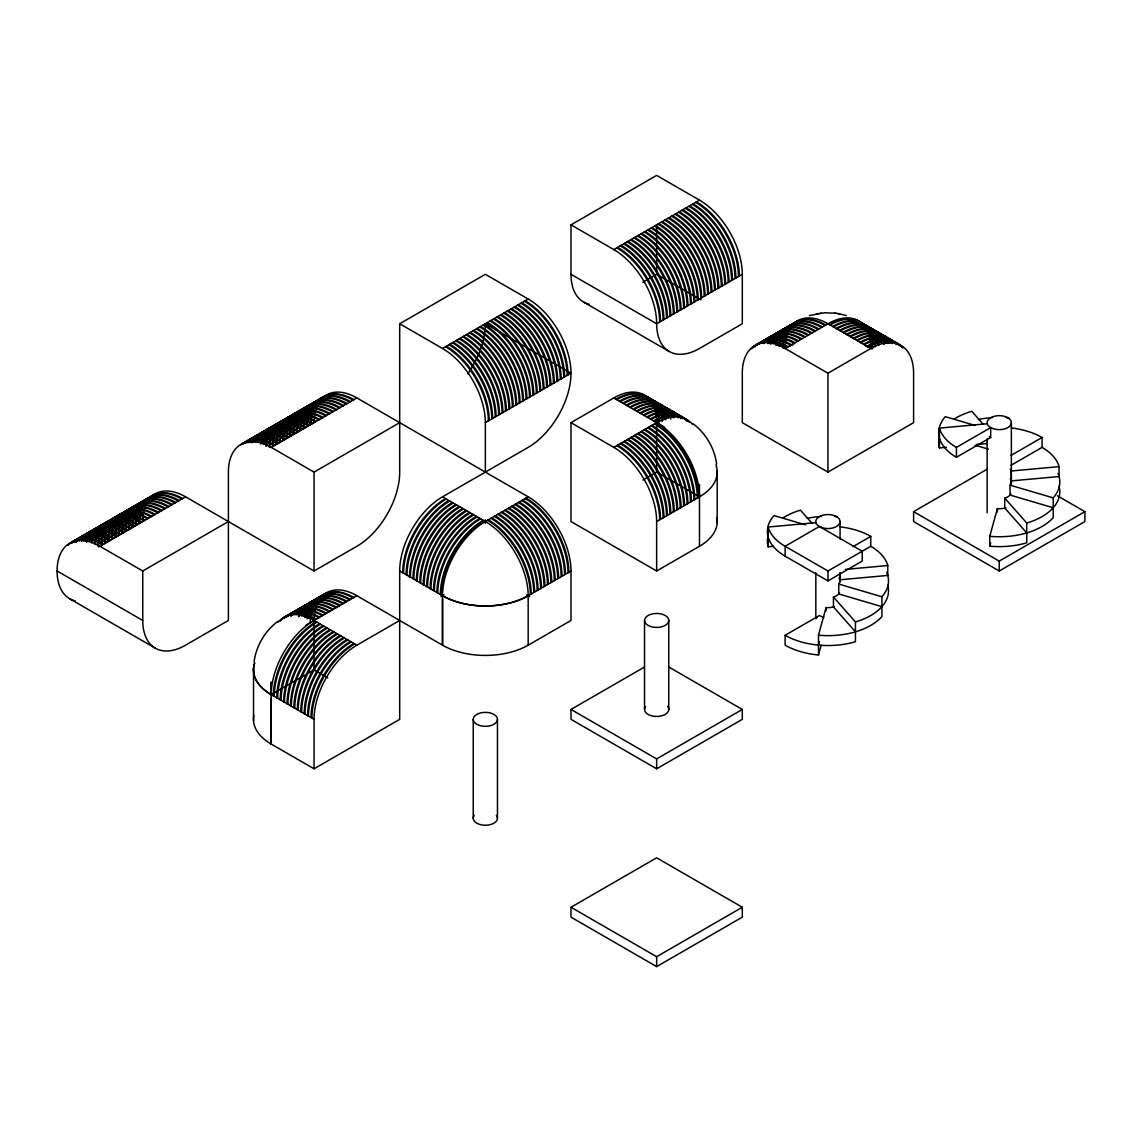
<?xml version="1.0" encoding="UTF-8"?>
<svg xmlns="http://www.w3.org/2000/svg" width="1142" height="1142" viewBox="0 0 1142 1142"><rect width="100%" height="100%" fill="white"/><g stroke="black" fill="none" stroke-linecap="round" stroke-linejoin="round"><path stroke-width="1.5" d="M528.175 496.827L485.35 521.551A60.569 34.959 -60 0 0 442.525 595.724L442.525 645.173A60.569 34.959 0 0 0 528.175 645.173L571 620.449L571 571A60.569 34.974 60 0 0 528.175 496.827L356.875 397.93L271.225 447.378A60.569 34.974 60 0 0 228.4 472.103L228.4 620.449L185.575 645.173A60.569 34.974 -60 0 1 142.75 620.449L57.1 571A60.569 34.974 60 0 1 99.925 546.276L185.575 496.827L314.05 571L356.875 546.276A60.569 34.974 -60 0 0 399.7 472.103L399.7 323.757L485.35 274.308L528.175 299.033A60.569 34.974 60 0 1 571 373.206A60.569 34.974 -60 0 1 528.175 447.378L442.525 496.827A60.569 34.974 -60 0 0 399.7 571L399.7 719.346L314.05 768.794L271.225 744.07A60.569 34.959 0 0 1 253.867 715.434M254.052 661.86C256.222 645.887 264.944 630.898 277.949 621.334M823.953 617.165A12.119 6.995 0 0 1 819.385 615.509L785.125 635.28L785.125 645.173A60.569 34.959 0 0 0 818.471 654.98L818.471 635.209L826.051 607.573A12.119 6.995 0 0 0 834.545 606.53M818.471 645.102L819.371 641.847M818.471 654.98L821.155 645.23M1059.062 486.406A60.569 34.959 0 0 1 1026.744 523.036L1026.744 542.821A60.569 34.959 0 0 1 989.771 546.19L989.771 536.312L997.351 508.675A12.119 6.995 0 0 0 1005.845 507.633M989.771 546.19L990.671 542.95M571 224.846L656.65 175.397L699.475 200.121A60.569 34.974 60 0 1 742.3 274.308L742.3 323.757L699.475 348.481A60.569 34.974 -60 0 1 656.65 323.757L571 274.308L571 224.846L613.825 249.584A60.569 34.974 60 0 1 656.65 323.757L742.3 274.308M399.7 323.757L442.525 348.481L528.175 299.033M613.825 249.584L699.475 200.121M99.925 546.276L142.75 571L228.4 521.551M271.225 447.378L314.05 472.103L399.7 422.654M642.889 282.245L656.65 274.308L701.002 299.918M485.35 472.103L485.35 422.654L571 373.206L485.35 323.757A60.569 34.974 -60 0 1 467.777 373.848M716.833 517.64A60.569 34.959 0 0 1 699.475 546.276L656.65 571L571 521.551L571 422.654L613.825 397.93L664.673 427.294M306.027 625.088L356.875 595.724L442.525 645.173L442.525 598.822M571 422.654L613.825 447.378L656.65 422.654A60.569 34.959 -60 0 1 692.495 424.353M785.125 348.481L827.95 323.757L870.775 348.481A60.569 34.974 -60 0 1 913.6 373.206L913.6 422.654L827.95 472.103L742.3 422.654L742.3 373.206A60.569 34.974 60 0 1 785.125 348.481A60.569 34.959 60 0 1 827.95 323.757A60.569 34.959 -60 0 1 870.775 348.481L827.95 373.206L785.125 348.481A60.569 34.959 0 0 1 793.633 344.384M327.811 677.848L314.05 669.897L271.225 694.622A60.555 34.988 0 0 1 254.552 663.402M314.05 768.794L314.05 719.346A60.569 34.974 -60 0 1 356.875 645.173L399.7 620.449M440.998 596.609L444.052 594.839M642.889 480.054L656.65 472.103L699.475 496.827A60.569 34.959 0 0 0 715.934 464.937M399.7 571L442.525 595.724A60.569 34.959 0 0 0 528.175 595.724L571 571M656.65 571L656.65 521.551L699.475 496.827A60.569 34.959 60 0 0 656.65 422.654A60.569 34.974 -60 0 0 613.825 397.93M956.425 457.271L956.425 447.378L990.685 427.593L990.685 437.486L956.425 457.271A60.569 34.959 0 0 1 945.291 416.673L975.168 425.452M668.884 667.071L742.3 709.453L742.3 719.346L656.65 768.794L571 719.346L571 709.453L644.416 667.071M852.903 546.704L870.775 536.383L870.775 546.276A60.569 34.959 0 0 1 887.762 565.533L887.762 575.425L839.912 579.793L839.912 573.198M1057.364 495.771L1084.9 511.659L1084.9 521.551L999.25 571L913.6 521.551L913.6 511.659L987.016 469.276M1010.798 455.544L1042.075 437.486L1042.075 447.378A60.569 34.959 0 0 1 1059.062 466.635L1059.062 476.528L1011.212 480.896M815.988 522.651L768.138 527.019A60.569 34.959 0 0 0 785.125 546.276L827.95 571L870.775 546.276M1010.798 465.436L1042.075 447.378M827.95 580.893L862.21 561.107L862.21 551.215L819.385 526.491L785.125 546.276L785.125 556.168L827.95 580.893L827.95 571M571 709.453L656.65 758.902L742.3 709.453M913.6 511.659L999.25 561.107L1084.9 511.659M571 907.262L656.65 857.813L742.3 907.262L742.3 917.154L656.65 966.603L571 917.154L571 907.262L656.65 956.711L742.3 907.262M809.421 315.535L824.524 312.78L835.773 313.236M816.373 313.807L817.9 313.579M820.127 313.236L821.155 313.079M946.518 447.25L939.438 447.907L939.438 428.122L987.288 423.739M976.653 444.495L987.288 443.524L987.288 438.585M1010.285 469.205A12.119 6.995 0 0 1 1011.212 471.004L1059.062 466.635M767.767 537.411A60.569 34.959 0 0 0 768.138 546.804L773.448 546.319M845.237 569.415L887.762 565.533M838 313.579L846.479 315.535M834.745 313.079L839.527 313.807M975.168 445.237L988.458 449.149M1010.285 479.098A12.119 6.995 0 0 1 1010.042 485.164L1053.209 497.869L1053.209 517.64A60.569 34.959 0 0 1 989.771 536.312M1053.209 507.762L1010.042 495.057L1010.042 485.164M805.538 524.849L773.991 515.57A60.569 34.959 0 0 0 785.125 556.168M838.985 577.995A12.119 6.995 0 0 1 838.742 584.062L881.909 596.766L881.909 616.552A60.569 34.959 0 0 1 818.471 635.209M881.909 606.659L838.742 593.954L838.742 584.062M583.548 302.03L669.198 351.479M442.525 496.827L485.35 521.551A60.569 34.959 60 0 1 528.175 595.724L528.175 645.173M526.648 594.839L529.702 596.609M278.205 622.147A60.569 34.959 60 0 1 314.05 620.449L356.875 645.173M314.05 719.346L271.225 694.622A60.569 34.959 0 0 1 254.766 662.731M69.648 598.722L155.298 648.171M692.751 423.539C705.756 433.103 714.478 448.092 716.648 464.066M983.333 424.396L971.756 411.277A60.569 34.959 0 0 0 954.541 418.843M1010.856 493.886A12.119 6.995 0 0 1 1004.746 498.112L1026.744 523.036M1026.744 532.929L1004.746 508.004L1004.746 498.112M812.033 523.293L800.456 510.174A60.569 34.959 0 0 0 783.241 517.74M839.556 592.798A12.119 6.995 0 0 1 833.446 597.009L855.444 621.933L855.444 641.718A60.569 34.959 0 0 1 785.125 635.28M855.444 631.826L833.446 606.902L833.446 597.009M1011.369 422.654L1011.369 484.465M1011.212 471.004L1011.212 484.194M999.25 561.107L999.25 571M997.351 508.675L997.351 511.973M987.131 442.082L987.131 512.715M840.069 521.551L840.069 539.21M840.069 572.77L840.069 581.592M827.95 373.206L827.95 472.103M826.051 607.573L826.051 610.87M815.831 572.77L815.831 618.678M768.138 527.019L768.138 546.804M717.176 470.79L717.176 522.865M699.475 484.465L699.475 546.276M668.769 620.449A12.119 6.995 0 0 1 650.597 626.501A12.119 6.995 0 0 1 650.597 614.396A12.119 6.995 0 0 1 668.769 620.449L668.769 709.453M656.65 224.86L656.65 274.308M656.65 422.654L656.65 472.103M656.65 758.902L656.65 768.794M656.65 956.711L656.65 966.603M644.531 620.449L644.531 709.453M497.469 719.346A12.119 6.995 0 0 1 479.297 725.398A12.119 6.995 0 0 1 479.297 713.293A12.119 6.995 0 0 1 497.469 719.346L497.469 818.243M485.35 519.781L485.35 523.322M473.231 719.346L473.231 818.243M314.05 472.103L314.05 571M356.875 595.724A60.569 34.974 60 0 0 314.05 620.449L314.05 669.897M271.225 697.719L271.225 744.07L271.225 682.259L271.225 694.622A60.569 34.959 -60 0 1 314.05 620.449M253.524 668.598L253.524 720.659M142.75 571L142.75 620.449M990.685 437.486A12.119 6.995 0 0 1 989.3 436.53M956.425 447.378A60.569 34.959 0 0 1 939.438 428.122M939.438 447.907A60.569 34.959 0 0 1 939.067 438.514M987.288 443.524A12.119 6.995 0 0 1 987.145 442.268M1011.398 427.95A60.569 34.959 0 0 1 1042.075 437.486M978.394 419.499A60.569 34.959 0 0 1 992.469 417.572M1006.031 417.572A60.569 34.959 0 0 1 1008.729 417.786M1057.977 473.445A60.569 34.959 0 0 1 1053.209 497.869M840.098 526.847A60.569 34.959 0 0 1 870.775 536.383M807.094 518.397A60.569 34.959 0 0 1 821.169 516.47M834.731 516.47A60.569 34.959 0 0 1 837.429 516.684M886.677 572.342A60.569 34.959 0 0 1 881.909 596.766M887.762 585.304A60.569 34.959 0 0 1 855.444 621.933M816.33 618.479A12.119 6.995 0 0 1 816.93 617.551M667.67 706.555A12.119 6.995 0 0 1 656.65 716.448A12.119 6.995 0 0 1 645.63 706.555M496.37 815.345A12.119 6.995 0 0 1 485.35 825.238A12.119 6.995 0 0 1 474.33 815.345M311.224 617.836A60.569 34.974 60 0 1 353.877 597.452M310.196 622.675A60.569 34.974 60 0 1 353.021 597.951M307.94 618.379A60.569 34.974 60 0 1 350.451 599.436M307.084 618.864A60.569 34.974 60 0 1 349.595 599.921M304.914 617.551A60.569 34.974 60 0 1 347.025 601.406M304.329 616.651A60.569 34.974 60 0 1 346.169 601.905M302.43 615.467A60.569 34.974 60 0 1 343.599 603.39M301.574 615.952A60.569 34.974 60 0 1 342.743 603.89M299.404 616.123A60.569 34.974 60 0 1 340.173 605.36M298.547 616.623A60.569 34.974 60 0 1 339.317 605.86M298.704 612.126A60.569 34.974 60 0 1 336.747 607.344M297.848 612.612A60.569 34.974 60 0 1 335.891 607.844M295.278 614.096A60.569 34.974 60 0 1 333.321 609.328M295.107 613.511A60.569 34.974 60 0 1 332.465 609.814M294.051 612.997A60.569 34.974 60 0 1 329.895 611.298M290.996 616.566A60.569 34.974 60 0 1 329.039 611.798M290.625 614.981A60.569 34.974 60 0 1 326.469 613.283M289.768 615.467A60.569 34.974 60 0 1 325.613 613.768M288.027 616.023A60.569 34.974 60 0 1 323.043 615.252M286.342 617.451A60.569 34.974 60 0 1 322.187 615.752M284.601 618.008A60.569 34.974 60 0 1 319.617 617.237M283.744 618.493A60.569 34.974 60 0 1 318.761 617.722M280.347 620.905A60.569 34.974 60 0 1 316.191 619.207M280.318 620.477A60.569 34.974 60 0 1 315.335 619.706M273.366 695.863A60.569 34.974 -60 0 1 316.191 621.691M274.223 696.349A60.569 34.974 -60 0 1 317.048 622.176M276.792 697.833A60.569 34.974 -60 0 1 319.617 623.66M277.649 698.333A60.569 34.974 -60 0 1 320.474 624.16M280.218 699.818A60.569 34.974 -60 0 1 323.043 625.645M281.075 700.317A60.569 34.974 -60 0 1 323.9 626.13M283.644 701.788A60.569 34.974 -60 0 1 326.469 627.615M284.501 702.287A60.569 34.974 -60 0 1 327.326 628.114M287.07 703.772A60.569 34.974 -60 0 1 329.895 629.599M287.927 704.271A60.569 34.974 -60 0 1 330.752 630.098M290.496 705.756A60.569 34.974 -60 0 1 333.321 631.569M291.353 706.241A60.569 34.974 -60 0 1 334.178 632.068M293.922 707.726A60.569 34.974 -60 0 1 336.747 633.553M294.779 708.226A60.569 34.974 -60 0 1 337.604 634.053M297.348 709.71A60.569 34.974 -60 0 1 340.173 635.537M298.205 710.196A60.569 34.974 -60 0 1 341.03 636.023M300.774 711.68A60.569 34.974 -60 0 1 343.599 637.507M301.631 712.18A60.569 34.974 -60 0 1 344.456 638.007M304.2 713.664A60.569 34.974 -60 0 1 347.025 639.491M305.057 714.15A60.569 34.974 -60 0 1 347.882 639.977M307.626 715.634A60.569 34.974 -60 0 1 350.451 641.461M308.483 716.134A60.569 34.974 -60 0 1 351.308 641.961M311.052 717.619A60.569 34.974 -60 0 1 353.877 643.446M311.909 718.118A60.569 34.974 -60 0 1 354.734 643.931M402.698 572.727A60.569 34.974 -60 0 1 445.523 498.554M403.554 573.227A60.569 34.974 -60 0 1 446.379 499.054M406.124 574.712A60.569 34.974 -60 0 1 448.949 500.539M406.98 575.197A60.569 34.974 -60 0 1 449.805 501.024M409.55 576.681A60.569 34.974 -60 0 1 452.375 502.509M410.406 577.181A60.569 34.974 -60 0 1 453.231 503.008M412.976 578.666A60.569 34.974 -60 0 1 455.801 504.493M413.832 579.165A60.569 34.974 -60 0 1 456.657 504.978M416.402 580.636A60.569 34.974 -60 0 1 459.227 506.463M417.258 581.135A60.569 34.974 -60 0 1 460.083 506.962M419.828 582.62A60.569 34.974 -60 0 1 462.653 508.447M420.684 583.119A60.569 34.974 -60 0 1 463.509 508.947M423.254 584.604A60.569 34.974 -60 0 1 466.079 510.417M424.11 585.089A60.569 34.974 -60 0 1 466.935 510.917M426.68 586.574A60.569 34.974 -60 0 1 469.505 512.401M427.536 587.074A60.569 34.974 -60 0 1 470.361 512.901M430.106 588.558A60.569 34.974 -60 0 1 472.931 514.385M430.962 589.044A60.569 34.974 -60 0 1 473.787 514.871M433.532 590.528A60.569 34.974 -60 0 1 476.357 516.355M434.388 591.028A60.569 34.974 -60 0 1 477.213 516.855M436.958 592.512A60.569 34.974 -60 0 1 479.783 518.34M437.814 593.012A60.569 34.974 -60 0 1 480.639 518.825M440.384 594.482A60.569 34.974 -60 0 1 483.209 520.309M441.24 594.982A60.569 34.974 -60 0 1 484.065 520.809M528.204 595.739A60.555 34.988 0 0 1 442.525 595.724M487.491 520.309A60.569 34.974 60 0 1 530.316 594.482M488.348 519.824A60.569 34.974 60 0 1 531.173 593.997M490.917 518.34A60.569 34.974 60 0 1 533.742 592.512M491.774 517.84A60.569 34.974 60 0 1 534.599 592.013M494.343 516.355A60.569 34.974 60 0 1 537.168 590.528M495.2 515.87A60.569 34.974 60 0 1 538.025 590.043M497.769 514.385A60.569 34.974 60 0 1 540.594 588.558M498.626 513.886A60.569 34.974 60 0 1 541.451 588.059M501.195 512.401A60.569 34.974 60 0 1 544.02 586.574M502.052 511.902A60.569 34.974 60 0 1 544.877 586.089M504.621 510.417A60.569 34.974 60 0 1 547.446 584.604M505.478 509.932A60.569 34.974 60 0 1 548.303 584.104M508.047 508.447A60.569 34.974 60 0 1 550.872 582.62M508.904 507.947A60.569 34.974 60 0 1 551.729 582.12M511.473 506.463A60.569 34.974 60 0 1 554.298 580.636M512.33 505.977A60.569 34.974 60 0 1 555.155 580.15M514.899 504.493A60.569 34.974 60 0 1 557.724 578.666M515.756 503.993A60.569 34.974 60 0 1 558.581 578.166M518.325 502.509A60.569 34.974 60 0 1 561.15 576.681M519.182 502.023A60.569 34.974 60 0 1 562.007 576.196M521.751 500.539A60.569 34.974 60 0 1 564.576 574.712M522.608 500.039A60.569 34.974 60 0 1 565.433 574.212M525.177 498.554A60.569 34.974 60 0 1 568.002 572.727M526.034 498.055A60.569 34.974 60 0 1 568.859 572.242M616.823 445.651A60.569 34.974 60 0 1 659.648 519.824M617.679 445.152A60.569 34.974 60 0 1 660.504 519.325M620.249 443.667A60.569 34.974 60 0 1 663.074 517.84M621.105 443.167A60.569 34.974 60 0 1 663.93 517.34M623.675 441.683A60.569 34.974 60 0 1 666.5 515.87M624.531 441.197A60.569 34.974 60 0 1 667.356 515.37M627.101 439.713A60.569 34.974 60 0 1 669.926 513.886M627.957 439.213A60.569 34.974 60 0 1 670.782 513.386M630.527 437.729A60.569 34.974 60 0 1 673.352 511.902M631.383 437.243A60.569 34.974 60 0 1 674.208 511.416M633.953 435.759A60.569 34.974 60 0 1 676.778 509.932M634.809 435.259A60.569 34.974 60 0 1 677.634 509.432M637.379 433.774A60.569 34.974 60 0 1 680.204 507.947M638.235 433.289A60.569 34.974 60 0 1 681.06 507.462M640.805 431.804A60.569 34.974 60 0 1 683.63 505.977M641.661 431.305A60.569 34.974 60 0 1 684.486 505.478M644.231 429.82A60.569 34.974 60 0 1 687.056 503.993M645.087 429.321A60.569 34.974 60 0 1 687.912 503.508M647.657 427.836A60.569 34.974 60 0 1 690.482 502.023M648.513 427.351A60.569 34.974 60 0 1 691.338 501.524M651.083 425.866A60.569 34.974 60 0 1 693.908 500.039M651.939 425.366A60.569 34.974 60 0 1 694.764 499.539M654.509 423.882A60.569 34.974 60 0 1 697.334 498.055M655.365 423.397A60.569 34.974 60 0 1 698.19 497.569M613.825 447.378A60.569 34.974 60 0 1 656.65 521.551M654.509 421.412A60.569 34.974 -60 0 1 689.525 422.183M653.652 420.927A60.569 34.974 -60 0 1 688.669 421.683M651.083 419.442A60.569 34.974 -60 0 1 686.927 421.127M650.226 418.943A60.569 34.974 -60 0 1 685.243 419.714M647.657 417.458A60.569 34.974 -60 0 1 682.673 418.229M646.8 416.958A60.569 34.974 -60 0 1 682.645 418.657M644.231 415.474A60.569 34.974 -60 0 1 680.075 417.173M643.374 414.989A60.569 34.974 -60 0 1 680.732 418.686M640.805 413.504A60.569 34.974 -60 0 1 678.162 417.201M639.948 413.004A60.569 34.974 -60 0 1 677.991 417.786M637.379 411.52A60.569 34.974 -60 0 1 675.422 416.302M636.522 411.034A60.569 34.974 -60 0 1 674.565 415.802M633.953 409.55A60.569 34.974 -60 0 1 673.766 417.801M633.096 409.05A60.569 34.974 -60 0 1 672.909 417.315M630.527 407.566A60.569 34.974 -60 0 1 670.34 415.831M629.67 407.08A60.569 34.974 -60 0 1 670.839 419.143M627.101 405.596A60.569 34.974 -60 0 1 668.27 417.658M626.244 405.096A60.569 34.974 -60 0 1 667.413 417.173M623.675 403.611A60.569 34.974 -60 0 1 665.786 419.756M622.818 403.112A60.569 34.974 -60 0 1 664.929 419.257M620.249 401.641A60.569 34.974 -60 0 1 662.76 420.57M619.392 401.142A60.569 34.974 -60 0 1 662.046 421.526M616.823 399.657A60.569 34.974 -60 0 1 659.476 420.042M615.966 399.158A60.569 34.974 -60 0 1 658.791 423.882M867.777 346.74A60.569 34.974 -60 0 1 902.794 347.511M866.921 346.254A60.569 34.974 -60 0 1 902.765 347.953M864.351 344.77A60.569 34.974 -60 0 1 899.368 345.541M863.495 344.27A60.569 34.974 -60 0 1 896.741 343.357M860.925 342.786A60.569 34.974 -60 0 1 896.77 344.484M860.069 342.3A60.569 34.974 -60 0 1 895.913 343.985M857.499 340.816A60.569 34.974 -60 0 1 893.344 342.514M856.643 340.316A60.569 34.974 -60 0 1 892.487 342.015M854.073 338.831A60.569 34.974 -60 0 1 892.116 343.614M853.217 338.346A60.569 34.974 -60 0 1 891.26 343.114M850.647 336.861A60.569 34.974 -60 0 1 888.69 341.629M849.791 336.362A60.569 34.974 -60 0 1 889.061 343.414M847.221 334.877A60.569 34.974 -60 0 1 887.034 343.142M846.365 334.378A60.569 34.974 -60 0 1 886.178 342.643M843.795 332.893A60.569 34.974 -60 0 1 884.565 343.656M842.939 332.408A60.569 34.974 -60 0 1 884.108 344.484M840.369 330.923A60.569 34.974 -60 0 1 881.538 343M839.513 330.423A60.569 34.974 -60 0 1 880.682 342.5M836.943 328.939A60.569 34.974 -60 0 1 879.054 345.084M836.087 328.453A60.569 34.974 -60 0 1 878.198 344.584M833.517 326.969A60.569 34.974 -60 0 1 876.028 345.898M832.661 326.469A60.569 34.974 -60 0 1 875.314 346.854M830.091 324.985A60.569 34.974 -60 0 1 872.902 348.239M829.235 324.499A60.569 34.974 -60 0 1 872.06 349.224M865.136 345.598A60.569 34.959 0 0 1 870.789 348.481M782.998 348.239A60.569 34.974 60 0 1 825.809 324.985M782.299 345.869A60.569 34.974 60 0 1 824.952 325.484M779.872 345.898A60.569 34.974 60 0 1 822.383 326.969M779.015 346.397A60.569 34.974 60 0 1 821.526 327.454M776.846 345.084A60.569 34.974 60 0 1 818.957 328.939M775.989 345.583A60.569 34.974 60 0 1 818.1 329.438M774.362 343A60.569 34.974 60 0 1 815.531 330.923M773.505 343.485A60.569 34.974 60 0 1 814.674 331.423M771.335 343.656A60.569 34.974 60 0 1 812.105 332.893M770.479 344.156A60.569 34.974 60 0 1 811.248 333.393M768.866 343.142A60.569 34.974 60 0 1 808.679 334.877M768.009 343.628A60.569 34.974 60 0 1 807.822 335.377M767.21 341.629A60.569 34.974 60 0 1 805.253 336.861M766.353 342.129A60.569 34.974 60 0 1 804.396 337.347M763.784 343.614A60.569 34.974 60 0 1 801.827 338.831M763.613 343.028A60.569 34.974 60 0 1 800.97 339.331M762.556 342.514A60.569 34.974 60 0 1 798.401 340.816M761.7 343A60.569 34.974 60 0 1 797.544 341.301M759.13 344.484A60.569 34.974 60 0 1 794.975 342.786M759.102 344.056A60.569 34.974 60 0 1 794.118 343.285M756.532 345.541A60.569 34.974 60 0 1 791.549 344.77M754.848 346.954A60.569 34.974 60 0 1 790.692 345.255M753.106 347.511A60.569 34.974 60 0 1 788.123 346.74M751.422 348.938A60.569 34.974 60 0 1 787.266 347.239M696.477 201.863A60.569 34.974 60 0 1 739.302 276.036M695.621 202.348A60.569 34.974 60 0 1 738.446 276.521M693.051 203.833A60.569 34.974 60 0 1 735.876 278.006M692.195 204.332A60.569 34.974 60 0 1 735.02 278.505M689.625 205.817A60.569 34.974 60 0 1 732.45 279.99M688.769 206.302A60.569 34.974 60 0 1 731.594 280.489M686.199 207.787A60.569 34.974 60 0 1 729.024 281.974M685.343 208.287A60.569 34.974 60 0 1 728.168 282.459M682.773 209.771A60.569 34.974 60 0 1 725.598 283.944M681.917 210.271A60.569 34.974 60 0 1 724.742 284.444M679.347 211.741A60.569 34.974 60 0 1 722.172 285.928M678.491 212.241A60.569 34.974 60 0 1 721.316 286.414M675.921 213.725A60.569 34.974 60 0 1 718.746 287.898M675.065 214.225A60.569 34.974 60 0 1 717.89 288.398M672.495 215.71A60.569 34.974 60 0 1 715.32 289.882M671.639 216.195A60.569 34.974 60 0 1 714.464 290.368M669.069 217.679A60.569 34.974 60 0 1 711.894 291.852M668.213 218.179A60.569 34.974 60 0 1 711.038 292.352M665.643 219.664A60.569 34.974 60 0 1 708.468 293.837M664.787 220.149A60.569 34.974 60 0 1 707.612 294.336M662.217 221.634A60.569 34.974 60 0 1 705.042 295.807M661.361 222.133A60.569 34.974 60 0 1 704.186 296.306M658.791 223.618A60.569 34.974 60 0 1 701.616 297.791M657.935 224.118A60.569 34.974 60 0 1 700.76 298.29M616.823 247.843A60.569 34.974 60 0 1 659.648 322.015M617.679 247.357A60.569 34.974 60 0 1 660.504 321.53M620.249 245.873A60.569 34.974 60 0 1 663.074 320.046M621.105 245.373A60.569 34.974 60 0 1 663.93 319.546M623.675 243.888A60.569 34.974 60 0 1 666.5 318.061M624.531 243.389A60.569 34.974 60 0 1 667.356 317.576M627.101 241.918A60.569 34.974 60 0 1 669.926 316.091M627.957 241.419A60.569 34.974 60 0 1 670.782 315.592M630.527 239.934A60.569 34.974 60 0 1 673.352 314.107M631.383 239.435A60.569 34.974 60 0 1 674.208 313.622M633.953 237.95A60.569 34.974 60 0 1 676.778 312.137M634.809 237.465A60.569 34.974 60 0 1 677.634 311.638M637.379 235.98A60.569 34.974 60 0 1 680.204 310.153M638.235 235.48A60.569 34.974 60 0 1 681.06 309.653M640.805 233.996A60.569 34.974 60 0 1 683.63 308.169M641.661 233.51A60.569 34.974 60 0 1 684.486 307.683M644.231 232.026A60.569 34.974 60 0 1 687.056 306.199M645.087 231.526A60.569 34.974 60 0 1 687.912 305.699M647.657 230.042A60.569 34.974 60 0 1 690.482 304.215M648.513 229.556A60.569 34.974 60 0 1 691.338 303.729M651.083 228.072A60.569 34.974 60 0 1 693.908 302.245M651.939 227.572A60.569 34.974 60 0 1 694.764 301.745M654.509 226.087A60.569 34.974 60 0 1 697.334 300.26M655.365 225.588A60.569 34.974 60 0 1 698.19 299.775M589.172 304.243A60.569 34.974 -60 0 1 571 274.308M442.525 348.481A60.569 34.974 60 0 1 485.35 422.654M517.469 305.214A60.569 34.974 60 0 1 560.294 379.387M453.231 342.3A60.569 34.974 60 0 1 496.056 416.473M487.491 322.515A60.569 34.974 60 0 1 530.316 396.688M486.635 323.015A60.569 34.974 60 0 1 529.46 397.188M490.917 320.531A60.569 34.974 60 0 1 533.742 394.718M490.061 321.03A60.569 34.974 60 0 1 532.886 395.203M494.343 318.561A60.569 34.974 60 0 1 537.168 392.734M493.487 319.061A60.569 34.974 60 0 1 536.312 393.233M497.769 316.577A60.569 34.974 60 0 1 540.594 390.75M496.913 317.076A60.569 34.974 60 0 1 539.738 391.249M501.195 314.607A60.569 34.974 60 0 1 544.02 388.78M500.339 315.092A60.569 34.974 60 0 1 543.164 389.279M504.621 312.623A60.569 34.974 60 0 1 547.446 386.795M503.765 313.122A60.569 34.974 60 0 1 546.59 387.295M508.047 310.653A60.569 34.974 60 0 1 550.872 384.825M507.191 311.138A60.569 34.974 60 0 1 550.016 385.311M511.473 308.668A60.569 34.974 60 0 1 554.298 382.841M510.617 309.168A60.569 34.974 60 0 1 553.442 383.341M514.899 306.698A60.569 34.974 60 0 1 557.724 380.871M514.043 307.184A60.569 34.974 60 0 1 556.868 381.357M518.325 304.714A60.569 34.974 60 0 1 561.15 378.887M521.751 302.73A60.569 34.974 60 0 1 564.576 376.917M520.895 303.23A60.569 34.974 60 0 1 563.72 377.402M525.177 300.76A60.569 34.974 60 0 1 568.002 374.933M524.321 301.245A60.569 34.974 60 0 1 567.146 375.433M483.209 324.985A60.569 34.974 60 0 1 526.034 399.158M484.065 324.499A60.569 34.974 60 0 1 526.89 398.672M479.783 326.969A60.569 34.974 60 0 1 522.608 401.142M480.639 326.469A60.569 34.974 60 0 1 523.464 400.642M476.357 328.939A60.569 34.974 60 0 1 519.182 403.112M477.213 328.453A60.569 34.974 60 0 1 520.038 402.626M472.931 330.923A60.569 34.974 60 0 1 515.756 405.096M473.787 330.423A60.569 34.974 60 0 1 516.612 404.596M469.505 332.893A60.569 34.974 60 0 1 512.33 407.08M470.361 332.408A60.569 34.974 60 0 1 513.186 406.581M466.079 334.877A60.569 34.974 60 0 1 508.904 409.05M466.935 334.378A60.569 34.974 60 0 1 509.76 408.565M462.653 336.861A60.569 34.974 60 0 1 505.478 411.034M463.509 336.362A60.569 34.974 60 0 1 506.334 410.535M459.227 338.831A60.569 34.974 60 0 1 502.052 413.004M460.083 338.346A60.569 34.974 60 0 1 502.908 412.519M455.801 340.816A60.569 34.974 60 0 1 498.626 414.989M456.657 340.316A60.569 34.974 60 0 1 499.482 414.489M452.375 342.786A60.569 34.974 60 0 1 495.2 416.958M448.949 344.77A60.569 34.974 60 0 1 491.774 418.943M449.805 344.27A60.569 34.974 60 0 1 492.63 418.443M445.523 346.74A60.569 34.974 60 0 1 488.348 420.927M446.379 346.254A60.569 34.974 60 0 1 489.204 420.427M314.05 422.654A60.569 34.974 60 0 1 356.875 397.93M303.344 428.835A60.569 34.974 60 0 1 346.169 404.111M246.087 442.896A60.569 34.974 60 0 1 281.931 441.197M273.366 446.137A60.569 34.974 60 0 1 316.191 421.412M272.51 446.636A60.569 34.974 60 0 1 315.335 421.912M276.792 444.167A60.569 34.974 60 0 1 319.617 419.442M275.936 444.652A60.569 34.974 60 0 1 318.761 419.928M280.218 442.182A60.569 34.974 60 0 1 323.043 417.458M279.362 442.682A60.569 34.974 60 0 1 322.187 417.958M283.644 440.212A60.569 34.974 60 0 1 326.469 415.474M282.788 440.698A60.569 34.974 60 0 1 325.613 415.973M287.07 438.228A60.569 34.974 60 0 1 329.895 413.504M286.214 438.728A60.569 34.974 60 0 1 329.039 414.004M290.496 436.244A60.569 34.974 60 0 1 333.321 411.52M289.64 436.744A60.569 34.974 60 0 1 332.465 412.019M293.922 434.274A60.569 34.974 60 0 1 336.747 409.55M293.066 434.759A60.569 34.974 60 0 1 335.891 410.035M297.348 432.29A60.569 34.974 60 0 1 340.173 407.566M296.492 432.789A60.569 34.974 60 0 1 339.317 408.065M300.774 430.32A60.569 34.974 60 0 1 343.599 405.596M299.918 430.805A60.569 34.974 60 0 1 342.743 406.081M304.2 428.336A60.569 34.974 60 0 1 347.025 403.611M307.626 426.366A60.569 34.974 60 0 1 350.451 401.641M306.77 426.851A60.569 34.974 60 0 1 349.595 402.127M311.052 424.381A60.569 34.974 60 0 1 353.877 399.657M310.196 424.881A60.569 34.974 60 0 1 353.021 400.157M269.098 447.136A60.569 34.974 60 0 1 311.909 423.882M269.955 446.65A60.569 34.974 60 0 1 312.765 423.397M265.829 446.251A60.569 34.974 60 0 1 308.483 425.866M266.686 445.751A60.569 34.974 60 0 1 309.339 425.366M262.945 443.981A60.569 34.974 60 0 1 305.057 427.836M263.802 443.481A60.569 34.974 60 0 1 305.913 427.351M260.462 441.897A60.569 34.974 60 0 1 301.631 429.82M260.647 444.081A60.569 34.974 60 0 1 302.487 429.321M257.435 442.554A60.569 34.974 60 0 1 298.205 431.804M258.292 442.068A60.569 34.974 60 0 1 299.061 431.305M254.966 442.04A60.569 34.974 60 0 1 294.779 433.774M255.822 441.54A60.569 34.974 60 0 1 295.635 433.289M252.082 442.81A60.569 34.974 60 0 1 291.353 435.759M252.939 442.311A60.569 34.974 60 0 1 292.209 435.259M249.884 442.511A60.569 34.974 60 0 1 287.927 437.729M250.74 442.011A60.569 34.974 60 0 1 288.783 437.243M248.656 441.412A60.569 34.974 60 0 1 284.501 439.713M248 442.91A60.569 34.974 60 0 1 285.357 439.213M245.23 443.382A60.569 34.974 60 0 1 281.075 441.683M244.402 442.753A60.569 34.974 60 0 1 277.649 443.667M243.489 443.938A60.569 34.974 60 0 1 278.505 443.167M240.976 444.738A60.569 34.974 60 0 1 274.223 445.651M241.833 444.238A60.569 34.974 60 0 1 275.079 445.152M139.752 523.279A60.569 34.974 60 0 1 182.577 498.554M138.896 523.778A60.569 34.974 60 0 1 181.721 499.054M136.326 525.263A60.569 34.974 60 0 1 179.151 500.539M135.47 525.748A60.569 34.974 60 0 1 178.295 501.024M132.9 527.233A60.569 34.974 60 0 1 175.725 502.509M132.044 527.732A60.569 34.974 60 0 1 174.869 503.008M129.474 529.217A60.569 34.974 60 0 1 172.299 504.493M128.618 529.717A60.569 34.974 60 0 1 171.443 504.978M126.048 531.187A60.569 34.974 60 0 1 168.873 506.463M125.192 531.687A60.569 34.974 60 0 1 168.017 506.962M122.622 533.171A60.569 34.974 60 0 1 165.447 508.447M121.766 533.671A60.569 34.974 60 0 1 164.591 508.947M119.196 535.155A60.569 34.974 60 0 1 162.021 510.417M118.34 535.641A60.569 34.974 60 0 1 161.165 510.917M115.77 537.125A60.569 34.974 60 0 1 158.595 512.401M114.914 537.625A60.569 34.974 60 0 1 157.739 512.901M112.344 539.11A60.569 34.974 60 0 1 155.169 514.385M111.488 539.595A60.569 34.974 60 0 1 154.313 514.871M108.918 541.08A60.569 34.974 60 0 1 151.743 516.355M108.062 541.579A60.569 34.974 60 0 1 150.887 516.855M105.492 543.064A60.569 34.974 60 0 1 148.317 518.34M104.636 543.549A60.569 34.974 60 0 1 147.461 518.825M102.066 545.034A60.569 34.974 60 0 1 144.891 520.309M101.21 545.533A60.569 34.974 60 0 1 144.035 520.809M67.906 545.319A60.569 34.974 60 0 1 102.923 544.548M70.533 543.135A60.569 34.974 60 0 1 103.779 544.049M71.332 543.335A60.569 34.974 60 0 1 106.349 542.564M72.189 542.835A60.569 34.974 60 0 1 107.205 542.065M73.93 542.279A60.569 34.974 60 0 1 109.775 540.594M74.787 541.793A60.569 34.974 60 0 1 110.631 540.095M75.843 542.307A60.569 34.974 60 0 1 113.201 538.61M76.7 541.808A60.569 34.974 60 0 1 114.057 538.11M79.269 540.323A60.569 34.974 60 0 1 116.627 536.626M79.44 540.908A60.569 34.974 60 0 1 117.483 536.14M82.01 539.424A60.569 34.974 60 0 1 120.053 534.656M81.639 541.208A60.569 34.974 60 0 1 120.909 534.156M83.666 540.937A60.569 34.974 60 0 1 123.479 532.672M84.522 540.437A60.569 34.974 60 0 1 124.335 532.186M86.135 541.465A60.569 34.974 60 0 1 126.905 530.702M86.592 542.279A60.569 34.974 60 0 1 127.761 530.202M89.162 540.794A60.569 34.974 60 0 1 130.331 528.717M90.018 540.294A60.569 34.974 60 0 1 131.187 528.232M91.645 542.878A60.569 34.974 60 0 1 133.757 526.747M92.502 542.393A60.569 34.974 60 0 1 134.613 526.248M94.672 543.706A60.569 34.974 60 0 1 137.183 524.763M95.386 544.648A60.569 34.974 60 0 1 138.039 524.264M97.798 546.033A60.569 34.974 60 0 1 140.609 522.779M98.64 547.018A60.569 34.974 60 0 1 141.465 522.294M75.272 600.949A60.569 34.974 -60 0 1 57.1 571M142.75 521.551A60.569 34.974 60 0 1 185.575 496.827M992.455 428.436A12.119 6.995 0 0 0 1011.327 423.154A12.119 6.995 0 0 0 993.954 416.359A12.119 6.995 0 0 0 992.455 428.436M821.155 527.347A12.119 6.995 0 0 0 840.027 522.051A12.119 6.995 0 0 0 822.654 515.256A12.119 6.995 0 0 0 821.155 527.347"/></g></svg>
